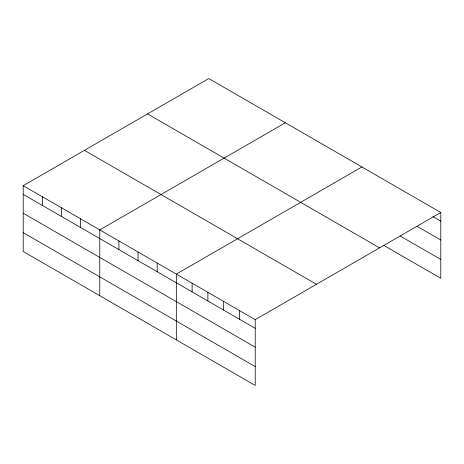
<?xml version="1.0" encoding="UTF-8"?>
<svg xmlns="http://www.w3.org/2000/svg" width="464" height="464" viewBox="0 0 464 464"><rect width="100%" height="100%" fill="white"/><g stroke="black" fill="none" stroke-linecap="round" stroke-linejoin="round"><path stroke-width="0.7" d="M23.2 185.699L255.217 319.65L255.217 385.445L23.2 251.494L23.2 185.699L208.783 78.555L440.8 212.506L440.8 278.301L383.757 245.369M285.348 122.757L99.766 229.9L99.766 295.696M361.914 166.965L176.332 274.108L176.332 339.903M255.217 319.65L440.8 212.506M432.912 216.618L440.8 221.171M417.136 226.362L440.8 240.027M400.142 235.979L440.8 259.451M147.54 113.912L379.558 247.863M84.442 150.342L316.46 284.293M23.2 194.364L255.217 328.315M23.2 213.214L255.217 347.171M23.2 232.638L255.217 366.595M239.441 310.544L239.441 319.209M223.665 301.432L223.665 310.097M207.884 292.326L207.884 300.991M192.108 283.214L192.108 291.879M157.192 263.059L157.192 271.724M138.052 252.004L138.052 260.669M118.906 240.955L118.906 249.62M80.626 218.851L80.626 227.517M61.486 207.802L61.486 216.468M42.34 196.748L42.34 205.413"/></g></svg>
